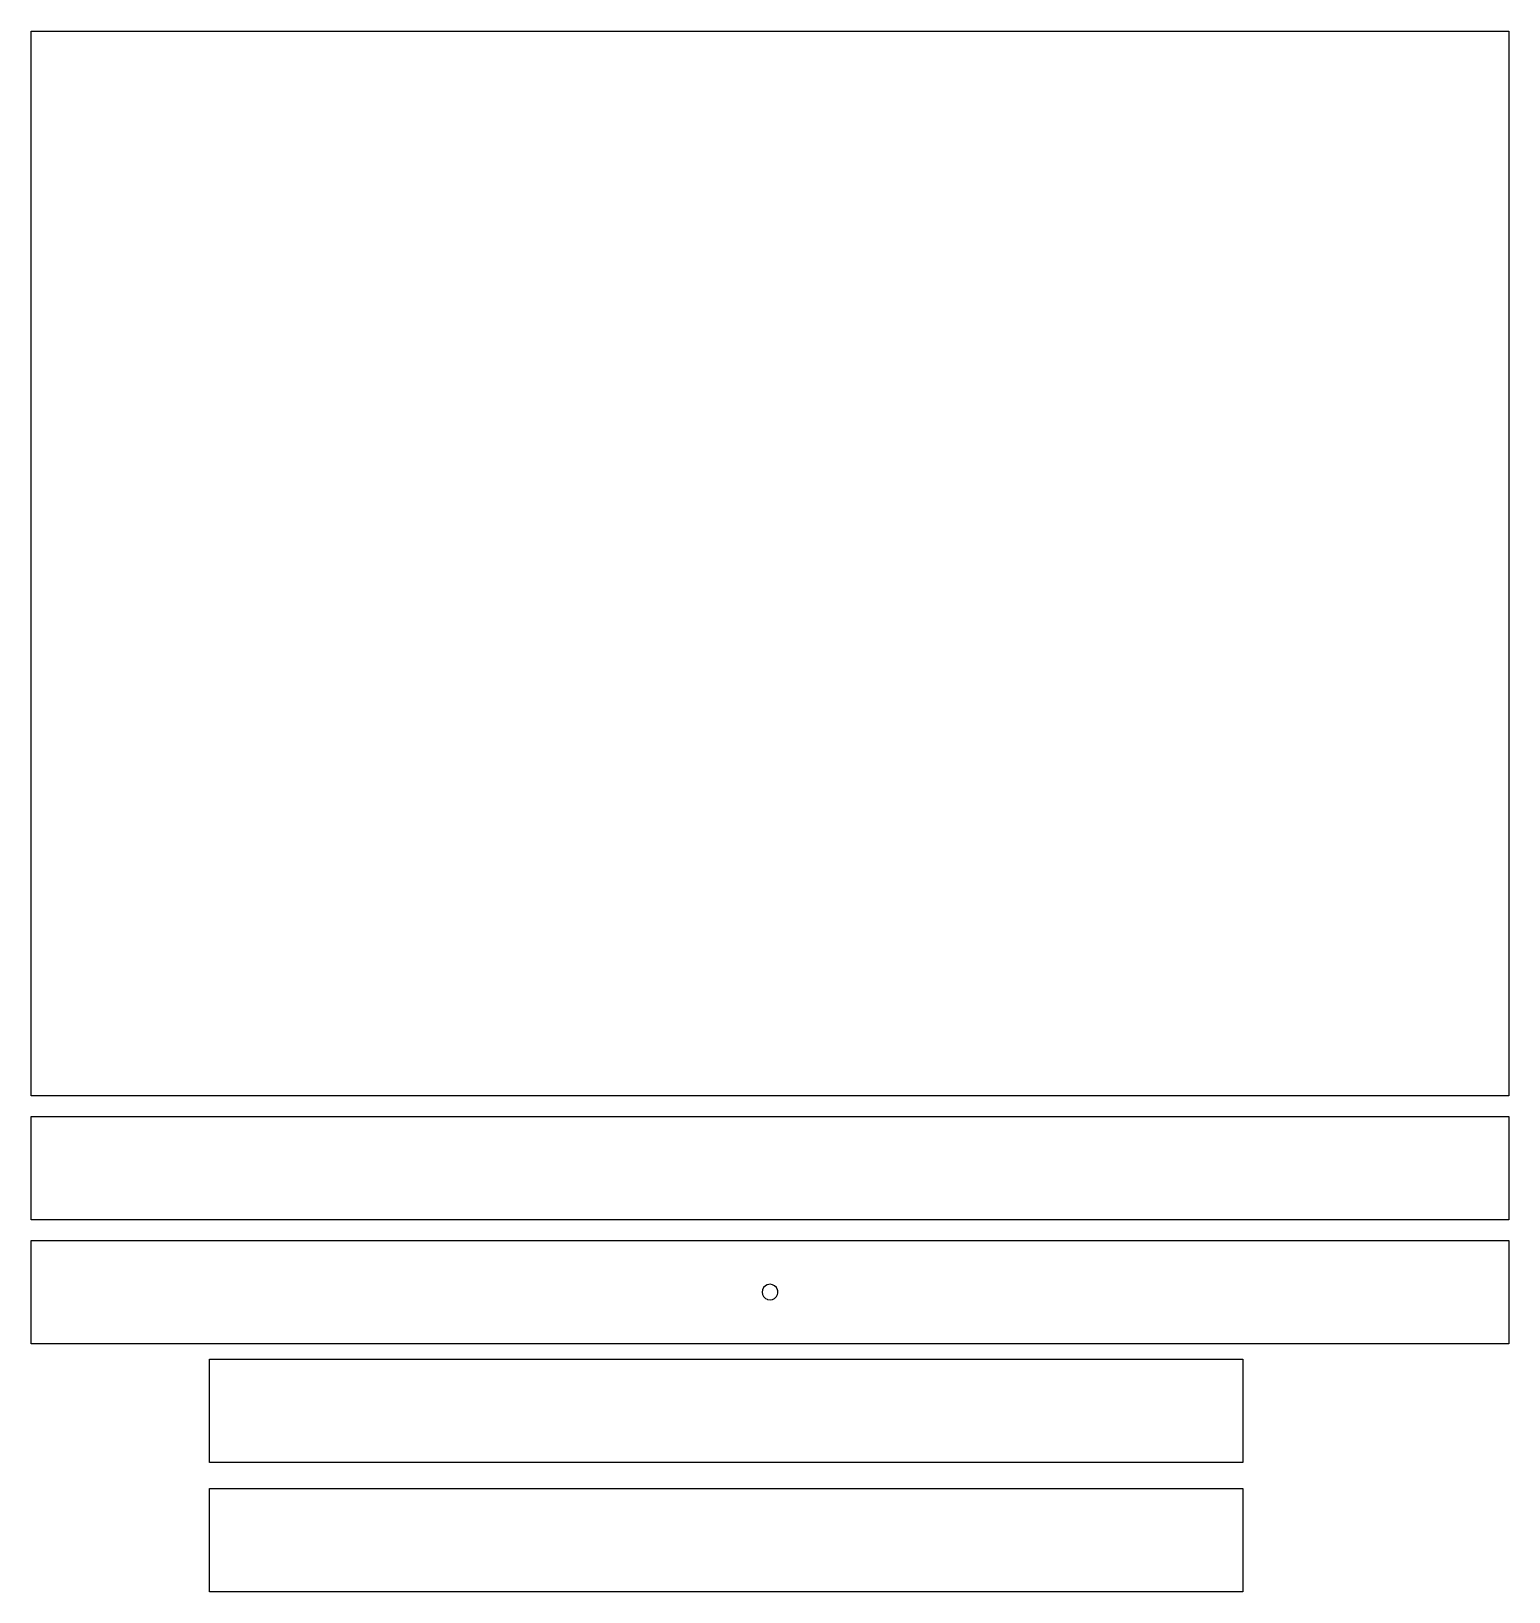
# Model space of a CAD drawing. Header units: millimetres. Extents: x -144 to 142, y -154 to 148.
import ezdxf

# ---------------------------------------------------------------- set-up
doc = ezdxf.new("R2010")
doc.units = ezdxf.units.MM
doc.layers.get('0').update_dxf_attribs({"lineweight": 25, "true_color": 0xffffff})

msp = doc.modelspace()

# ---------------------------------------------------------------- linework, layer by layer
for p, q in [((-144.5, 148), (141.5, 148)), ((-144.5, -58), (-144.5, 148)), ((141.5, 148), (141.5, -58)), ((141.5, -58), (-144.5, -58)), ((-144.5, -62), (141.5, -62)), ((-144.5, -82), (-144.5, -62)), ((141.5, -62), (141.5, -82)), ((-110, -82), (-144.5, -82)), ((90, -82), (-110, -82)), ((141.5, -82), (90, -82)), ((-144.5, -106), (-144.5, -86)), ((-144.5, -86), (-110, -86)), ((-110, -86), (-3.04, -86)), ((-3.04, -86), (0.04, -86)), ((0.04, -86), (90, -86)), ((90, -86), (141.5, -86)), ((141.5, -86), (141.5, -106)), ((-2.96, -95.54), (-3.04, -96)), ((-3.04, -96), (-2.96, -96.46)), ((-2.74, -95.12), (-2.96, -95.54)), ((-2.96, -96.46), (-2.74, -96.88)), ((-2.4, -94.78), (-2.74, -95.12)), ((-2.05, -94.61), (-2.4, -94.78)), ((-1.97, -94.57), (-2.05, -94.61)), ((-1.5, -94.5), (-1.97, -94.57)), ((-1.03, -94.57), (-1.5, -94.5)), ((-0.6, -94.78), (-1.03, -94.57)), ((-0.26, -95.12), (-0.6, -94.78)), ((-0.04, -95.54), (-0.26, -95.12)), ((-0.26, -96.88), (-0.04, -96.46)), ((0, -95.78), (-0.04, -95.54)), ((-0.04, -96.46), (0, -96.22)), ((0.04, -96), (0, -95.78)), ((0, -96.22), (0.04, -96)), ((-2.74, -96.88), (-2.4, -97.22)), ((-2.4, -97.22), (-2.05, -97.39)), ((-2.05, -97.39), (-1.97, -97.43)), ((-1.97, -97.43), (-1.5, -97.5)), ((-1.5, -97.5), (-1.03, -97.43)), ((-1.03, -97.43), (-0.6, -97.22)), ((-0.6, -97.22), (-0.26, -96.88)), ((-110, -106), (-144.5, -106)), ((-3.04, -106), (-110, -106)), ((90, -106), (-3.04, -106)), ((141.5, -106), (90, -106)), ((-110, -129), (-110, -109)), ((-110, -109), (90, -109)), ((90, -109), (90, -129)), ((90, -129), (-110, -129)), ((-110, -154), (-110, -134)), ((-110, -134), (90, -134)), ((90, -134), (90, -154)), ((90, -154), (-110, -154))]:
    msp.add_line(p, q)

doc.saveas('drawing.dxf')
